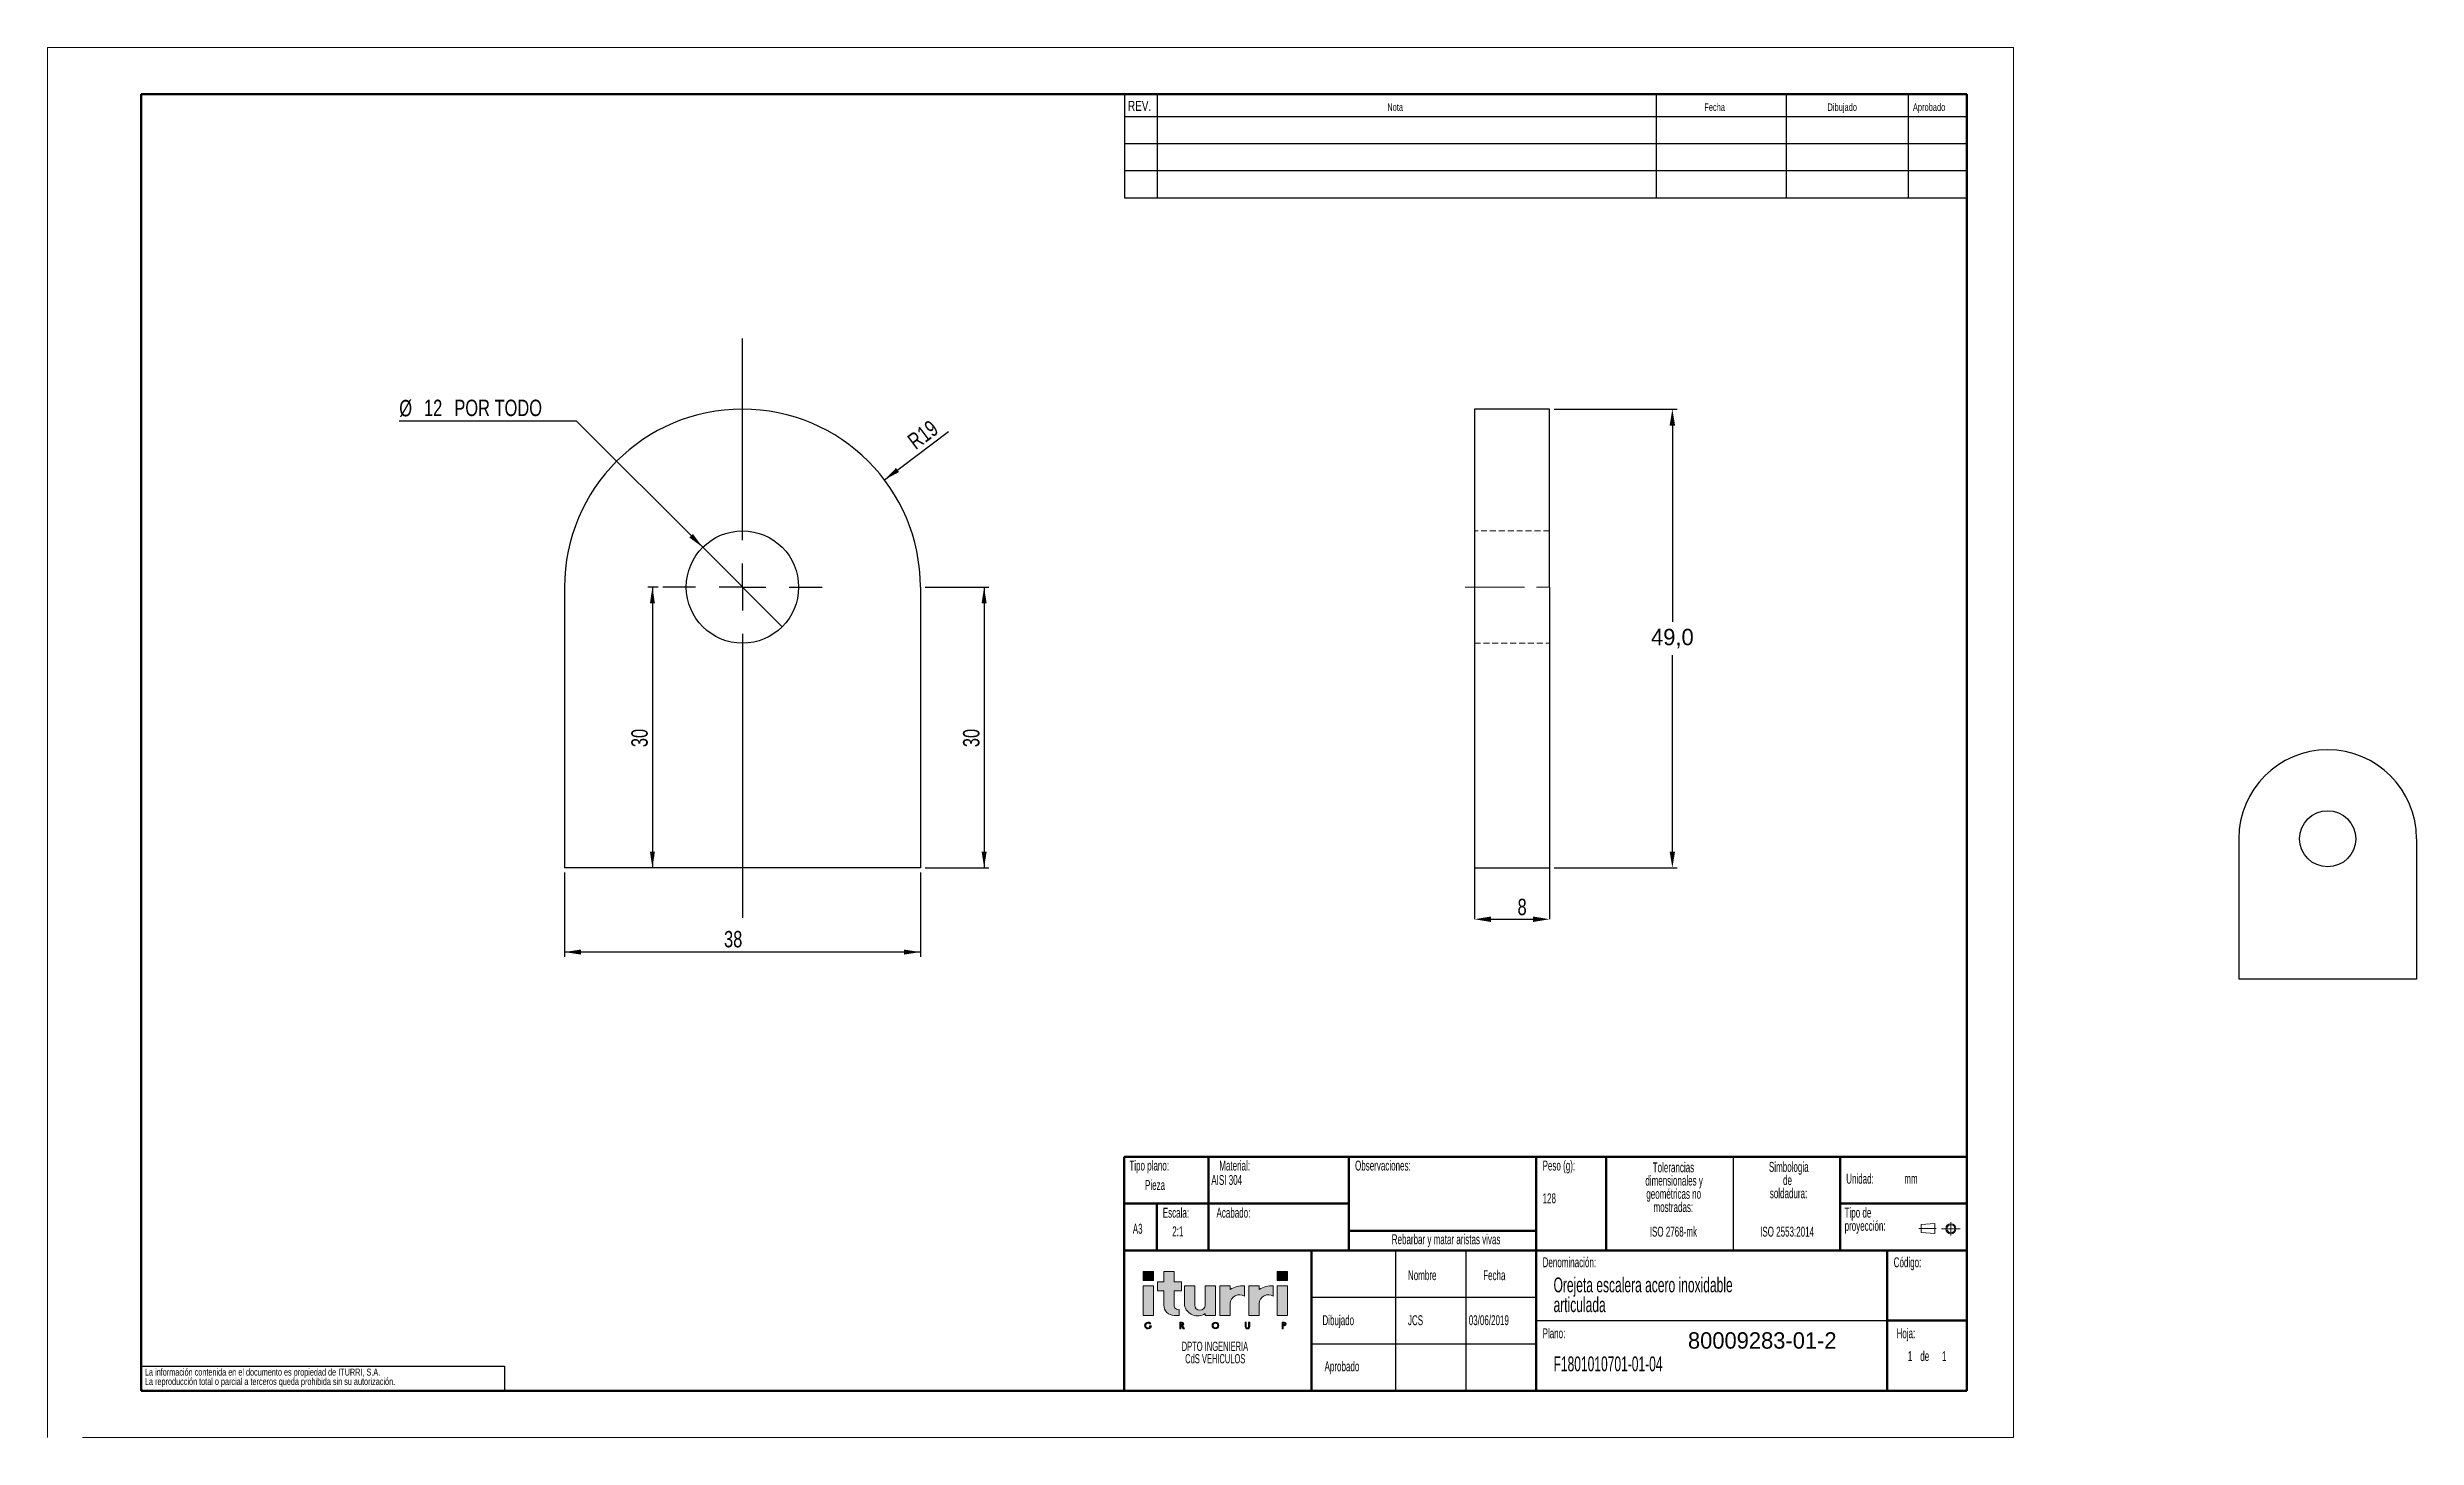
# Model space of a CAD drawing. Header units: millimetres. Extents: x 0 to 2826, y 0 to 813.
# Drawn here: x 0 to 506, y 0 to 297 of the extents above.
import ezdxf

# ---------------------------------------------------------------- set-up
doc = ezdxf.new("R2010")
doc.units = ezdxf.units.MM
doc.header["$PDSIZE"] = -1
doc.linetypes.add('CENTERX2', pattern=[20.319999999999997, 12.7, -2.54, 2.54, -2.54])
doc.linetypes.add('HIDDEN', pattern=[1.905, 1.27, -0.635])
doc.layers.add('FORMATO', color=7, linetype='Continuous')
doc.layers.add('SLD-0', color=179, linetype='Continuous')
doc.styles.add('SLDTEXTSTYLE0', font='TXT', dxfattribs={"width": 0.605})
doc.styles.add('SLDTEXTSTYLE1', font='TXT', dxfattribs={"width": 0.75})
doc.dimstyles.new('ISO-25', dxfattribs={"dimtxt": 2.5, "dimasz": 2.5, "dimexe": 1.25, "dimexo": 0.625, "dimtad": 1, "dimtxsty": 'Standard', "dimcen": 2.5, "dimadec": 0, "dimazin": 0, "dimtfac": 1, "dimtmove": 0, "dimatfit": 3, "dimfxl": 1, "dimarcsym": 0})
doc.dimstyles.new('SLDDIMSTYLE0', dxfattribs={"dimtxt": 3.5, "dimasz": 3.5, "dimexe": 0, "dimexo": 0.0625, "dimgap": 0.875, "dimtad": 1, "dimdec": 1, "dimlfac": 0.5, "dimrnd": 1e-09, "dimzin": 12, "dimdsep": 46, "dimtxsty": 'SLDTEXTSTYLE1', "dimsah": 1, "dimcen": 0.09, "dimadec": 0, "dimazin": 3, "dimtfac": 1, "dimtdec": 1, "dimtofl": 0, "dimtmove": 0, "dimatfit": 3, "dimfxl": 1, "dimfrac": 2, "dimtolj": 1, "dimtzin": 12, "dimarcsym": 0})
doc.dimstyles.new('SLDDIMSTYLE1', dxfattribs={"dimtxt": 3.5, "dimasz": 3.5, "dimexe": 0, "dimexo": 0.0625, "dimgap": 0.875, "dimtad": 1, "dimdec": 1, "dimlfac": 0.5, "dimrnd": 1e-09, "dimzin": 12, "dimdsep": 46, "dimtxsty": 'SLDTEXTSTYLE1', "dimsah": 1, "dimcen": 0, "dimadec": 0, "dimazin": 3, "dimtfac": 1, "dimtdec": 1, "dimtofl": 0, "dimtmove": 0, "dimatfit": 3, "dimfxl": 1, "dimfrac": 2, "dimtolj": 1, "dimtzin": 12, "dimarcsym": 0})
doc.dimstyles.new('SLDDIMSTYLE2', dxfattribs={"dimtxt": 3.5, "dimasz": 3.5, "dimexe": 0, "dimexo": 0.0625, "dimgap": 0.875, "dimtad": 0, "dimtih": 1, "dimtoh": 1, "dimdec": 1, "dimlfac": 0.5, "dimrnd": 1e-09, "dimzin": 12, "dimdsep": 46, "dimtxsty": 'SLDTEXTSTYLE1', "dimblk1": 'NONE', "dimsah": 1, "dimcen": 0, "dimadec": 0, "dimazin": 3, "dimtfac": 1, "dimtdec": 1, "dimtmove": 0, "dimatfit": 3, "dimldrblk": 'NONE', "dimfxl": 1, "dimfrac": 2, "dimtolj": 1, "dimtzin": 12, "dimarcsym": 0})

# ---------------------------------------------------------------- blocks, each defined once
blk = doc.blocks.new('SW_NOTE_0')
at = {"color": 0, "linetype": 'Continuous', "lineweight": 0, "char_height": 1.322916666666667, "attachment_point": 2, "style": 'SLDTEXTSTYLE0'}
for s, insert in [('DPTO INGENIERIA', (7.834147135416667, 1.705329197406662)), ('CdS VEHICULOS', (7.879315238445997, -0.05855967016528754))]:
    blk.add_mtext(s, dxfattribs=dict(at, insert=insert))
blk = doc.blocks.new('Bloque1')
at = {"linetype": 'Continuous'}
for points in [[(0, 12.64478699286279), (1.470029487472491, 12.64478699286279), (1.470029487472491, 13.93106279440076), (0, 13.93106279440076)], [(19.09757491508031, 12.64478699286279), (20.56760440254594, 12.64478699286279), (20.56760440254594, 13.93106279440076), (19.09757491508031, 13.93106279440076)], [(0, 11.9097722491284), (0, 7.683437472650866), (1.470029487479541, 7.683437472650866), (1.470029487479541, 11.9097722491284)], [(19.09757491508031, 11.9097722491284), (19.09757491508031, 7.683437472650866), (20.56760440255286, 7.683437472650866), (20.56760440255286, 11.9097722491284)]]:
    blk.add_hatch(color=7, dxfattribs=at).paths.add_polyline_path(points, flags=0)
h = blk.add_hatch(color=7, dxfattribs=at)
edge = h.paths.add_edge_path(flags=0)
edge.add_line((2.940058974939245, 11.17475750539494), (2.940058974939245, 9.153466960122566))
edge.add_arc((4.41008846240983, 9.153466960121373), 1.470029487470594, 179.9999999999535, 270.0000000000304)
edge.add_line((4.410088462410588, 7.683437472650769), (5.145103206133187, 7.683437472650769))
edge.add_line((5.145103206133187, 7.683437472650769), (5.145103206133113, 8.518336470700856))
edge.add_arc((5.000108756285648, 9.09340829252189), 0.5930691281285276, 185.8121672813475, 284.1511960427798, ccw=False)
edge.add_arc((5.000108756285648, 9.09340829252189), 0.5930691281285276, 174.187832717465, 185.8121672813475, ccw=False)
edge.add_line((4.410088462411754, 9.153466960140273), (4.410088462411754, 11.17475750539494))
edge.add_line((4.410088462411754, 11.17475750539494), (5.453823695100224, 11.17475750539494))
edge.add_line((5.453823695100224, 11.17475750539494), (5.453823695100224, 12.46103330693285))
edge.add_line((5.453823695100224, 12.46103330693285), (4.410088462411754, 12.46103330693285))
edge.add_line((4.410088462411754, 12.46103330693285), (4.410088462411754, 13.93106279440193))
edge.add_line((4.410088462411754, 13.93106279440193), (2.940058974939245, 13.93106279440193))
edge.add_line((2.940058974939245, 13.93106279440193), (2.940058974939245, 12.46103330693285))
edge.add_line((2.940058974939245, 12.46103330693285), (2.021290545278553, 12.46103330693285))
edge.add_line((2.021290545278553, 12.46103330693285), (2.021290545278553, 11.17475750539494))
edge.add_line((2.021290545278553, 11.17475750539494), (2.940058974939245, 11.17475750539494))
h = blk.add_hatch(color=7, dxfattribs=at)
edge = h.paths.add_edge_path(flags=0)
edge.add_line((5.880117949876047, 11.9097722491284), (5.880117949876047, 9.1534669601214))
edge.add_arc((7.744437114683755, 9.518351133259142), 1.899691134915276, 191.0739343382657, 304.490591546001)
edge.add_line((8.820176924825487, 7.952589251952826), (8.820176924825487, 7.683437472646212))
edge.add_line((8.820176924825487, 7.683437472646212), (10.29020641229855, 7.683437472646212))
edge.add_line((10.29020641229855, 7.683437472646212), (10.29020641229855, 11.9097722491284))
edge.add_line((10.29020641229855, 11.9097722491284), (8.820176924827987, 11.9097722491284))
edge.add_line((8.820176924827987, 11.9097722491284), (8.820176924827987, 9.1534669601214))
edge.add_arc((8.085162181091732, 9.1534669601214), 0.7350147437362545, 180, 360, ccw=False)
edge.add_line((7.350147437355477, 9.1534669601214), (7.350147437355477, 11.9097722491284))
edge.add_line((7.350147437355477, 11.9097722491284), (5.880117949876047, 11.9097722491284))
h = blk.add_hatch(color=7, dxfattribs=at)
edge = h.paths.add_edge_path(flags=0)
edge.add_arc((13.72799876440441, 9.286820956505364), 1.340148664346774, 59.34960505052129, 176.8199676444252, ccw=False)
edge.add_line((14.41120426332054, 10.43974276166007), (14.41120426332054, 11.90977224912908))
edge.add_arc((14.16577858448898, 8.859929800427812), 3.059701411205041, 85.39923131649584, 125.479007213571)
edge.add_line((12.38991371804347, 11.35153103293968), (12.38991371804347, 11.9097722491284))
edge.add_line((12.38991371804347, 11.9097722491284), (10.91988423057836, 11.9097722491284))
edge.add_line((10.91988423057836, 11.9097722491284), (10.91988423057836, 7.683437472650866))
edge.add_line((10.91988423057836, 7.683437472650866), (12.38991371805083, 7.683437472650866))
edge.add_line((12.38991371805083, 7.683437472650866), (12.38991371805083, 9.361163752224929))
h = blk.add_hatch(color=7, dxfattribs=at)
edge = h.paths.add_edge_path(flags=0)
edge.add_arc((17.84899661542501, 9.286820956505364), 1.340148664346799, 59.34960505051532, 176.8199676444252, ccw=False)
edge.add_line((18.53220211434129, 10.43974276166004), (18.53220211434148, 11.90977224912882))
edge.add_arc((18.2867764355098, 8.859929800427533), 3.059701411205075, 85.39923131649377, 125.4790072135722)
edge.add_line((16.51091156906422, 11.35153103293939), (16.51091156906411, 11.9097722491284))
edge.add_line((16.51091156906411, 11.9097722491284), (15.04088208159908, 11.9097722491284))
edge.add_line((15.04088208159908, 11.9097722491284), (15.04088208159908, 7.683437472650866))
edge.add_line((15.04088208159908, 7.683437472650866), (16.51091156907144, 7.683437472650866))
edge.add_line((16.51091156907144, 7.683437472650866), (16.51091156907144, 9.361163752224929))
h = blk.add_hatch(color=7, dxfattribs=at)
edge = h.paths.add_edge_path(flags=0)
edge.add_line((0.8980430416329344, 6.488390814672619), (1.096827491121425, 6.488390814672619))
edge.add_arc((0.6827514619636524, 6.240887816449161), 0.4824071849098679, 30.86775549419069, 356.7364169736078)
edge.add_line((1.164376280071322, 6.213424629536295), (0.8835695953456346, 6.213424629536293))
edge.add_line((0.8835695953456346, 6.213424629536293), (0.883569595345653, 6.059054330396475))
edge.add_line((0.883569595345653, 6.059054330396475), (0.9557803647487484, 6.059054330396475))
edge.add_arc((0.6827514619636524, 6.240887816449161), 0.3280368857401572, 48.98147859615631, 326.33693188446534, ccw=False)
h = blk.add_hatch(color=7, dxfattribs=at)
edge = h.paths.add_edge_path(flags=0)
edge.add_line((5.867260323038803, 5.758480631536072), (5.585666678061188, 6.259715539619082))
edge.add_arc((5.551309271960162, 6.490232100029009), 0.2330629013318367, 278.4772606009694, 450.0000000000008)
edge.add_line((5.551309271960162, 6.723295001360848), (5.194775384548119, 6.723295001360848))
edge.add_line((5.194775384548119, 6.723295001360848), (5.194775384548119, 5.758480631536183))
edge.add_line((5.194775384548119, 5.758480631536183), (5.349145683723096, 5.758480631536183))
edge.add_line((5.349145683723096, 5.758480631536183), (5.349145683723096, 6.257169198697289))
edge.add_line((5.349145683723096, 6.257169198697289), (5.41003380859976, 6.257169198697289))
edge.add_line((5.41003380859976, 6.257169198697289), (5.690196919874342, 5.758480631536072))
edge.add_line((5.690196919874342, 5.758480631536072), (5.867260323038803, 5.758480631536072))
edge = h.paths.add_edge_path(flags=0)
edge.add_arc((5.551309271960162, 6.490232100029009), 0.07869260216000068, -90.0000000000008, 89.9999999999992, ccw=False)
edge.add_line((5.551309271960162, 6.41153949786901), (5.349145683723096, 6.41153949786901))
edge.add_line((5.349145683723096, 6.41153949786901), (5.349145683723096, 6.568924702189006))
edge.add_line((5.349145683723096, 6.568924702189006), (5.551309271960162, 6.568924702189012))
h = blk.add_hatch(color=7, dxfattribs=at)
edge = h.paths.add_edge_path(flags=0)
edge.add_arc((10.28650877536282, 6.240887816449161), 0.4824071849119556, 0, 360)
edge = h.paths.add_edge_path(flags=0)
edge.add_arc((10.28650877536282, 6.240887816449161), 0.3280368857401239, 0, 360)
h = blk.add_hatch(color=7, dxfattribs=at)
edge = h.paths.add_edge_path(flags=0)
edge.add_line((14.5278602941172, 6.723295001360848), (14.5278602941172, 6.0800854214777))
edge.add_arc((14.84946508405967, 6.0800854214777), 0.3216047899424941, 180, 360.0000000000008)
edge.add_line((15.17106987400219, 6.0800854214777), (15.17106987400219, 6.723295001360848))
edge.add_line((15.17106987400219, 6.723295001360848), (15.01669957483076, 6.723295001360848))
edge.add_line((15.01669957483076, 6.723295001360848), (15.01669957483076, 6.0800854214777))
edge.add_arc((14.84946508405967, 6.0800854214777), 0.167234490771088, 180, 360, ccw=False)
edge.add_line((14.68223059328859, 6.0800854214777), (14.68223059328859, 6.723295001360848))
edge.add_line((14.68223059328859, 6.723295001360848), (14.5278602941172, 6.723295001360848))
h = blk.add_hatch(color=7, dxfattribs=at)
edge = h.paths.add_edge_path(flags=0)
edge.add_line((19.93736747357303, 6.218079914850699), (20.12275122071157, 6.218079914850699))
edge.add_arc((20.12275122071157, 6.470687458105771), 0.2526075432550748, 270.0000000000008, 450.0000000000008)
edge.add_line((20.12275122071157, 6.723295001360848), (19.78299717439806, 6.723295001360848))
edge.add_line((19.78299717439806, 6.723295001360848), (19.78299717439806, 5.758480631536183))
edge.add_line((19.78299717439806, 5.758480631536183), (19.93736747357303, 5.758480631536183))
edge.add_line((19.93736747357303, 5.758480631536183), (19.93736747357303, 6.218079914850699))
edge = h.paths.add_edge_path(flags=0)
edge.add_arc((20.12275122071157, 6.470687458105771), 0.09823724408354606, -90.0000000000008, 89.9999999999992, ccw=False)
edge.add_line((20.12275122071157, 6.372450214022225), (19.93736747357303, 6.372450214022225))
edge.add_line((19.93736747357303, 6.372450214022225), (19.93736747357303, 6.568924702189317))
edge.add_line((19.93736747357303, 6.568924702189317), (20.12275122071157, 6.568924702189317))
at = {"layer": 'SLD-0', "lineweight": 18}
for p, q in [((0, 13.93106279440076), (1.470029487472491, 13.93106279440076)), ((0, 12.64478699286278), (0, 13.93106279440076)), ((1.470029487472491, 12.64478699286278), (1.470029487472491, 13.93106279440076)), ((2.940058974939236, 12.46103330693285), (2.940058974939236, 13.93106279440193)), ((2.940058974939236, 13.93106279440193), (4.410088462411754, 13.93106279440193)), ((4.410088462411754, 12.46103330693285), (4.410088462411754, 13.93106279440193)), ((19.09757491508032, 13.93106279440076), (20.56760440254593, 13.93106279440076)), ((19.09757491508032, 12.64478699286278), (19.09757491508032, 13.93106279440076)), ((20.56760440254593, 12.64478699286278), (20.56760440254593, 13.93106279440076)), ((0, 12.64478699286278), (1.470029487472491, 12.64478699286278)), ((0, 7.683437472650864), (0, 11.9097722491284)), ((1.470029487479541, 11.9097722491284), (0, 11.9097722491284)), ((1.470029487479541, 7.683437472650864), (1.470029487479541, 11.9097722491284)), ((2.021290545278553, 12.46103330693285), (2.940058974939236, 12.46103330693285)), ((2.021290545278553, 11.17475750539494), (2.021290545278553, 12.46103330693285)), ((2.021290545278553, 11.17475750539494), (2.940058974939236, 11.17475750539494)), ((2.940058974939236, 9.153466960122564), (2.940058974939236, 11.17475750539494)), ((4.410088462411754, 12.46103330693285), (5.453823695100224, 12.46103330693285)), ((4.410088462411754, 11.17475750539494), (5.453823695100224, 11.17475750539494)), ((4.410088462411754, 9.033349624915852), (4.410088462411754, 11.17475750539494)), ((5.453823695100224, 11.17475750539494), (5.453823695100224, 12.46103330693285)), ((5.880117949876057, 9.153466960121397), (5.880117949876057, 11.9097722491284)), ((7.350147437355487, 11.9097722491284), (5.880117949876057, 11.9097722491284)), ((7.350147437355487, 9.153466960121397), (7.350147437355487, 11.9097722491284)), ((10.29020641229856, 11.9097722491284), (8.820176924827978, 11.9097722491284)), ((8.820176924827978, 9.153466960121397), (8.820176924827978, 11.9097722491284)), ((10.29020641229856, 7.68343747264621), (10.29020641229856, 11.9097722491284)), ((10.91988423057835, 7.683437472650864), (10.91988423057835, 11.9097722491284)), ((12.38991371804349, 11.9097722491284), (10.91988423057835, 11.9097722491284)), ((12.38991371804349, 11.35153103293968), (12.38991371804349, 11.9097722491284)), ((14.41120426332054, 10.43974276166007), (14.41120426332054, 11.90977224912908)), ((15.04088208159907, 7.683437472650864), (15.04088208159907, 11.9097722491284)), ((16.51091156906386, 11.9097722491284), (15.04088208159907, 11.9097722491284)), ((16.51091156906386, 11.3515310329394), (16.51091156906386, 11.9097722491284)), ((18.53220211434128, 10.43974276166004), (18.53220211434147, 11.90977224912883)), ((19.09757491508032, 12.64478699286278), (20.56760440254593, 12.64478699286278)), ((19.09757491508032, 7.683437472650864), (19.09757491508032, 11.9097722491284)), ((20.56760440255287, 11.9097722491284), (19.09757491508032, 11.9097722491284)), ((20.56760440255287, 7.683437472650864), (20.56760440255287, 11.9097722491284)), ((8.820176924825484, 7.68343747264621), (8.820176924825484, 7.952589251952825)), ((12.38991371805084, 7.683437472650864), (12.38991371805084, 9.361163752224927)), ((16.51091156907145, 7.683437472650864), (16.51091156907145, 9.361163752224927)), ((0.8835695953456362, 6.213424629536292), (1.164376280071322, 6.213424629536293)), ((0.8835695953456508, 6.059054330396475), (0.8835695953456362, 6.213424629536292)), ((0.8835695953456508, 6.059054330396475), (0.9557803647487402, 6.059054330396475)), ((0.8980430416329344, 6.488390814672618), (1.096827491121416, 6.488390814672618)), ((5.194775384548128, 5.758480631536181), (5.194775384548128, 6.723295001360846)), ((5.194775384548128, 6.723295001360846), (5.551309271960153, 6.723295001360846)), ((5.194775384548128, 5.758480631536181), (5.349145683723106, 5.758480631536181)), ((5.349145683723106, 6.411539497869009), (5.349145683723106, 6.568924702189005)), ((5.349145683723106, 6.568924702189005), (5.551309271960153, 6.56892470218901)), ((5.349145683723106, 6.411539497869009), (5.551309271960153, 6.411539497869009)), ((5.349145683723106, 6.257169198697287), (5.410033808599751, 6.257169198697287)), ((5.349145683723106, 5.758480631536181), (5.349145683723106, 6.257169198697287)), ((5.410033808599751, 6.257169198697287), (5.690196919874352, 5.75848063153607)), ((5.585666678061179, 6.259715539619084), (5.867260323038803, 5.75848063153607)), ((5.690196919874352, 5.75848063153607), (5.867260323038803, 5.75848063153607)), ((14.52786029411718, 6.723295001360846), (14.52786029411718, 6.080085421477699)), ((14.52786029411718, 6.723295001360846), (14.6822305932886, 6.723295001360846)), ((14.6822305932886, 6.723295001360846), (14.6822305932886, 6.080085421477699)), ((15.01669957483076, 6.723295001360846), (15.01669957483076, 6.080085421477699)), ((15.01669957483076, 6.723295001360846), (15.17106987400219, 6.723295001360846)), ((15.17106987400219, 6.723295001360846), (15.17106987400219, 6.080085421477699)), ((20.12275122071158, 6.723295001360846), (19.78299717439805, 6.723295001360846)), ((19.78299717439805, 5.758480631536181), (19.78299717439805, 6.723295001360846)), ((19.78299717439805, 5.758480631536181), (19.78299717439805, 6.723295001360846)), ((19.78299717439805, 5.758480631536181), (19.93736747357303, 5.758480631536181)), ((19.93736747357303, 6.372450214022225), (19.93736747357303, 6.568924702189317)), ((20.12275122071158, 6.568924702189317), (19.93736747357303, 6.568924702189317)), ((20.12275122071158, 6.372450214022225), (19.93736747357303, 6.372450214022225)), ((20.12275122071158, 6.218079914850697), (19.93736747357303, 6.218079914850697)), ((19.93736747357303, 5.758480631536181), (19.93736747357303, 6.218079914850697))]:
    blk.add_line(p, q, dxfattribs=at)
at = {"layer": 'SLD-0', "linetype": 'Continuous', "lineweight": 18}
for p, q in [((0, 7.683437472650864), (1.470029487479541, 7.683437472650864)), ((4.410088462410588, 7.683437472650767), (5.145103206133178, 7.683437472650767)), ((5.145103206133119, 8.518336470700856), (5.145103206133178, 7.683437472650767)), ((8.820176924825484, 7.68343747264621), (10.29020641229856, 7.68343747264621)), ((10.91988423057835, 7.683437472650864), (12.38991371805084, 7.683437472650864)), ((15.04088208159907, 7.683437472650864), (16.51091156907145, 7.683437472650864)), ((19.09757491508032, 7.683437472650864), (20.56760440255287, 7.683437472650864))]:
    blk.add_line(p, q, dxfattribs=at)
at = {"layer": 'SLD-0', "lineweight": 18}
for radius in [0.4824071849119367, 0.3280368857401239]:
    blk.add_circle((10.28650877536283, 6.240887816449159), radius, dxfattribs=at)
at = {"layer": 'SLD-0', "linetype": 'Continuous', "lineweight": 18}
for centre, radius, start, end in [((14.16577858448898, 8.85992980042781), 3.059701411205039, 85.39923131649584, 125.4790072135708), ((13.72799876440442, 9.286820956505363), 1.340148664346778, 59.34960505052258, 176.8199676444261), ((18.28677643550942, 8.859929800427548), 3.059701411205084, 85.39923131648699, 125.479007213572), ((17.84899661542502, 9.286820956505363), 1.340148664346812, 59.34960505051679, 176.8199676444261)]:
    blk.add_arc(centre, radius, start, end, dxfattribs=at)
at = {"layer": 'SLD-0', "lineweight": 18}
for centre, radius, start, end in [((4.410088462409839, 9.15346696012137), 1.470029487470604, 179.9999999999535, 270.00000000003), ((5.000108756285654, 9.093408292521888), 0.593069128128526, 174.1878327193011, 284.1511960427807), ((7.74443711468375, 9.518351133259142), 1.899691134915271, 191.0739343382659, 304.490591546001), ((8.085162181091732, 9.153466960121397), 0.7350147437362455, 180, 0), ((0.6827514619636432, 6.240887816449159), 0.4824071849098751, 30.86775549419077, 356.736416973608), ((0.6827514619636432, 6.240887816449159), 0.328036885740164, 48.98147859615595, 326.3369318844665), ((5.551309271960153, 6.49023210002901), 0.233062901331837, 278.4772606009695, 90), ((5.551309271960153, 6.49023210002901), 0.07869260216000118, 270.0000000000008, 90), ((14.84946508405968, 6.080085421477699), 0.3216047899425032, 180, 0), ((14.84946508405968, 6.080085421477699), 0.1672344907710794, 180, 0), ((20.12275122071158, 6.470687458105771), 0.252607543255075, 270.0000000000008, 90), ((20.12275122071158, 6.470687458105771), 0.0982372440835464, 270.0000000000008, 90)]:
    blk.add_arc(centre, radius, start, end, dxfattribs=at)
at = {"color": 7, "linetype": 'Continuous', "lineweight": 0}
blk.add_blockref('SW_NOTE_0', (2.382122719194912, 2.23579340776377), dxfattribs=at)
blk = doc.blocks.new('Bloque3')
at = {"color": 7, "linetype": 'Continuous', "lineweight": 18}
for p, q in [((397.6843186529448, 130.9474037303248), (395.2324701148584, 130.769079539224)), ((395.2324701148584, 130.769079539224), (395.2324701148584, 129.3424860104174)), ((397.6843186529448, 130.9474037303248), (397.6843186529448, 129.1641618193165)), ((397.6843186529448, 129.1641618193165), (395.2324701148584, 129.3424860104174))]:
    blk.add_line(p, q, dxfattribs=at)
at = {"color": 7, "linetype": 'CENTERX2', "lineweight": 18}
for p, q in [((400.519398462205, 128.8462117601373), (400.519398462205, 131.1946334330045)), ((397.9244070823637, 130.0557827748207), (394.7991339200892, 130.0557827748207)), ((398.880378110823, 130.0204225965709), (402.1584188135871, 130.0204225965709))]:
    blk.add_line(p, q, dxfattribs=at)
at = {"color": 7, "linetype": 'Continuous', "lineweight": 18}
for radius in [0.8916209555040588, 0.7132967644032412]:
    blk.add_circle((400.519398462205, 130.0204225965709), radius, dxfattribs=at)
blk = doc.blocks.new('SW_NOTE_1')
at = {"layer": 'SLD-0', "color": 0, "char_height": 2.116666666666666, "attachment_point": 2, "style": 'SLDTEXTSTYLE0'}
for s, insert in [('dimensionales y', (7.543318599959214, -0.09369547226446145)), ('Tolerancias', (7.40833333333335, 2.728526715850658)), ('geométricas no', (7.462719515462735, -2.915917660379582)), ('mostradas:', (7.378690044830217, -5.738139848494701))]:
    blk.add_mtext(s, dxfattribs=dict(at, insert=insert))
blk = doc.blocks.new('SW_NOTE_2')
at = {"layer": 'SLD-0', "color": 0, "char_height": 2.116666666666666, "attachment_point": 1, "style": 'SLDTEXTSTYLE0'}
for s, insert in [('Tipo de', (0, 2.728526715850658)), ('proyección:', (0, -0.09369547226446145))]:
    blk.add_mtext(s, dxfattribs=dict(at, insert=insert))
blk = doc.blocks.new('SW_NOTE_3')
at = {"layer": 'SLD-0', "color": 0, "char_height": 2.116666666666666, "attachment_point": 2, "style": 'SLDTEXTSTYLE0'}
for s, insert in [('Simbologia', (7.11067708333335, 2.728526715850658)), ('de', (6.842418709397336, -0.09369547226446145)), ('soldadura:', (7.064129990587642, -2.915917660379582))]:
    blk.add_mtext(s, dxfattribs=dict(at, insert=insert))
blk = doc.blocks.new('SW_NOTE_4')
at = {"layer": 'SLD-0', "color": 0, "char_height": 1.5, "attachment_point": 1, "style": 'SLDTEXTSTYLE1'}
for s, insert in [('La información contenida en el documento es propiedad de ITURRI, S.A.', (0, 1.927565392354124)), ('La reproducción total o parcial a terceros queda prohibida sin su autorización.', (0, -0.07243470264077859))]:
    blk.add_mtext(s, dxfattribs=dict(at, insert=insert))
blk = doc.blocks.new('SW_NOTE_5')
at = {"layer": 'SLD-0', "color": 0, "char_height": 3.174999999999999, "attachment_point": 1, "style": 'SLDTEXTSTYLE0'}
for s, insert in [('articulada', (0, -0.1405432083966922)), ('Orejeta escalera acero inoxidable', (0, 4.092790073775991))]:
    blk.add_mtext(s, dxfattribs=dict(at, insert=insert))
blk = doc.blocks.new('SW_NOTE_6')
at = {"layer": 'SLD-0', "color": 0, "char_height": 2.116666666666666, "attachment_point": 2, "style": 'SLDTEXTSTYLE0'}
for s, insert in [('dimensionales y', (7.543318599959214, -0.09369547226446145)), ('Tolerancias', (7.40833333333335, 2.728526715850658)), ('geométricas no', (7.462719515462735, -2.915917660379582)), ('mostradas:', (7.378690044830217, -5.738139848494701))]:
    blk.add_mtext(s, dxfattribs=dict(at, insert=insert))
blk = doc.blocks.new('SW_NOTE_7')
at = {"layer": 'SLD-0', "color": 0, "char_height": 2.116666666666666, "attachment_point": 1, "style": 'SLDTEXTSTYLE0'}
for s, insert in [('Tipo de', (0, 2.728526715850658)), ('proyección:', (0, -0.09369547226446145))]:
    blk.add_mtext(s, dxfattribs=dict(at, insert=insert))
blk = doc.blocks.new('SW_NOTE_8')
at = {"layer": 'SLD-0', "color": 0, "char_height": 2.116666666666666, "attachment_point": 2, "style": 'SLDTEXTSTYLE0'}
for s, insert in [('Simbologia', (7.11067708333335, 2.728526715850658)), ('de', (6.842418709397336, -0.09369547226446145)), ('soldadura:', (7.064129990587642, -2.915917660379582))]:
    blk.add_mtext(s, dxfattribs=dict(at, insert=insert))
blk = doc.blocks.new('SW_NOTE_9')
at = {"layer": 'SLD-0', "color": 0, "char_height": 1.5, "attachment_point": 1, "style": 'SLDTEXTSTYLE1'}
for s, insert in [('La información contenida en el documento es propiedad de ITURRI, S.A.', (0, 1.927565392354124)), ('La reproducción total o parcial a terceros queda prohibida sin su autorización.', (0, -0.07243470264077859))]:
    blk.add_mtext(s, dxfattribs=dict(at, insert=insert))
blk = doc.blocks.new('SW_NOTE_10')
at = {"layer": 'SLD-0', "color": 0, "char_height": 3.174999999999999, "attachment_point": 1, "style": 'SLDTEXTSTYLE0'}
for s, insert in [('articulada', (0, -0.1405432083966922)), ('Orejeta escalera acero inoxidable', (0, 4.092790073775991))]:
    blk.add_mtext(s, dxfattribs=dict(at, insert=insert))
blk = doc.blocks.new('_D')
at = {"layer": 'FORMATO', "color": 52, "transparency": 16777216}
for p, q in [((110.4754034485467, 120.7087877744779), (110.4754034485467, 102.7276052220989)), ((186.4754034485467, 120.7087877744782), (186.4754034485468, 102.7276052220992)), ((186.4754034485468, 103.7276052220992), (110.4754034485467, 103.7276052220989))]:
    blk.add_line(p, q, dxfattribs=at)
for points in [[(110.4754034485467, 103.7276052220989), (113.9754034485467, 103.1891436836374), (113.9754034485467, 104.2660667605605)], [(186.4754034485468, 103.7276052220992), (182.9754034485468, 104.2660667605607), (182.9754034485468, 103.1891436836377)]]:
    blk.add_solid(points, dxfattribs=at)
at = {"layer": 'FORMATO', "color": 52, "transparency": 16777216, "insert": (144.5439943173477, 108.239342136678), "char_height": 3.5, "attachment_point": 1, "style": 'SLDTEXTSTYLE1'}
blk.add_mtext('38', dxfattribs=at)
blk = doc.blocks.new('_D_1')
at = {"layer": 'FORMATO', "color": 52, "transparency": 16777216}
for p, q in [((187.4754034485463, 181.7087877744782), (201.1030937165291, 181.7087877744783)), ((200.1030937165291, 181.7087877744783), (200.1030937165293, 121.7087877744782)), ((187.4754034485467, 121.7087877744782), (201.1030937165293, 121.7087877744782))]:
    blk.add_line(p, q, dxfattribs=at)
for points in [[(200.1030937165291, 181.7087877744783), (199.5646321780675, 178.2087877744783), (200.6415552549906, 178.2087877744783)], [(200.1030937165293, 121.7087877744782), (200.6415552549909, 125.2087877744782), (199.5646321780678, 125.2087877744782)]]:
    blk.add_solid(points, dxfattribs=at)
at = {"layer": 'FORMATO', "color": 52, "transparency": 16777216, "insert": (195.5913568019504, 147.506121571729), "char_height": 3.5, "attachment_point": 1, "rotation": 90.00000000000061, "style": 'SLDTEXTSTYLE1'}
blk.add_mtext('30', dxfattribs=at)
blk = doc.blocks.new('_D_2')
at = {"layer": 'FORMATO', "color": 52, "transparency": 16777216}
blk.add_line((178.8036156252786, 204.6041922514273), (192.4945130699467, 214.9397383370811), dxfattribs=at)
blk.add_solid([(178.8036156252786, 204.6041922514273), (181.9214323973029, 206.283227511476), (181.2725747805472, 207.1427315002903)], dxfattribs=at)
at = {"layer": 'FORMATO', "color": 52, "transparency": 16777216, "insert": (183.388724320744, 213.7134998897323), "char_height": 3.5, "attachment_point": 1, "rotation": 37.04992169670515, "style": 'SLDTEXTSTYLE1'}
blk.add_mtext('R19', dxfattribs=at)
blk = doc.blocks.new('_D_3')
at = {"layer": 'FORMATO', "transparency": 16777216}
for p, q in [((113.0141050317294, 217.1700861912942), (75.17316763186524, 217.1700861912942)), ((139.9901220743074, 190.1940691487166), (113.0141050317294, 217.1700861912942)), ((156.9606848227847, 173.2235064002396), (139.9901220743074, 190.1940691487166))]:
    blk.add_line(p, q, dxfattribs=at)
blk.add_solid([(139.9901220743074, 190.1940691487166), (137.8959981454088, 193.0496926881238), (137.1344985349002, 192.2881930776151)], dxfattribs=at)
at = {"layer": 'FORMATO', "transparency": 16777216, "char_height": 3.5, "attachment_point": 1, "style": 'SLDTEXTSTYLE1'}
for s, insert in [('%%c', (75.17316763186527, 221.6818232804961)), ('12', (80.45160503023935, 221.735295457156)), ('POR TODO', (86.93632695162367, 221.735295457156))]:
    blk.add_mtext(s, dxfattribs=dict(at, insert=insert))
blk = doc.blocks.new('_NONE')
blk = doc.blocks.new('_D_4')
at = {"layer": 'FORMATO', "color": 52, "transparency": 16777216}
for p, q in [((130.4754034485461, 181.708787774478), (128.243113067313, 181.708787774478)), ((129.243113067313, 181.708787774478), (129.2431130673132, 121.708787774478))]:
    blk.add_line(p, q, dxfattribs=at)
for points in [[(129.243113067313, 181.708787774478), (128.7046515288514, 178.208787774478), (129.7815746057745, 178.208787774478)], [(129.2431130673132, 121.708787774478), (129.7815746057748, 125.208787774478), (128.7046515288517, 125.208787774478)]]:
    blk.add_solid(points, dxfattribs=at)
at = {"layer": 'FORMATO', "color": 52, "transparency": 16777216, "insert": (124.7313761527342, 147.5061215717335), "char_height": 3.5, "attachment_point": 1, "rotation": 90.00000000000061, "style": 'SLDTEXTSTYLE1'}
blk.add_mtext('30', dxfattribs=at)
blk = doc.blocks.new('SW_CENTERMARKSYMBOL_0')
at = {"layer": 'FORMATO', "color": 0}
for p, q in [((-5.551115123125783e-14, 10.00000000000001), (-1.942890293094024e-13, 53.09019653179203)), ((0, 0), (-5.000000000000004, -2.775557561562891e-14)), ((0, 0), (-2.775557561562891e-14, 5.000000000000004)), ((0, 0), (0, -5.000000000000004)), ((0, 0), (4.999999999999977, 2.775557561562891e-14)), ((9.99999999999998, 2.775557561562891e-14), (16.99999999999999, 5.551115123125783e-14)), ((-10.00000000000001, -2.775557561562891e-14), (-16.99999999999999, -5.551115123125783e-14)), ((2.775557561562891e-14, -10.00000000000001), (2.498001805406602e-13, -70.6375693293144))]:
    blk.add_line(p, q, dxfattribs=at)
blk = doc.blocks.new('_D_5')
at = {"layer": 'Defpoints', "color": 0, "transparency": 16777216}
for p in [(304.8502555127718, 121.7087877744779), (320.850255512772, 121.7087866016303), (320.850255512772, 110.7393932377498)]:
    blk.add_point(p, dxfattribs=at)
at = {"layer": 'FORMATO', "color": 0, "lineweight": -2, "transparency": 16777216}
for p, q in [((304.8502555127718, 121.6462877744779), (304.8502555127718, 110.7393932377498)), ((320.850255512772, 121.6462866016303), (320.850255512772, 110.7393932377498)), ((308.3502555127718, 110.7393932377498), (317.350255512772, 110.7393932377498))]:
    blk.add_line(p, q, dxfattribs=at)
at = {"layer": 'FORMATO', "color": 0, "transparency": 16777216}
for points in [[(308.3502555127718, 111.3227265710831), (308.3502555127718, 110.1560599044165), (304.8502555127718, 110.7393932377498)], [(317.350255512772, 111.3227265710831), (317.350255512772, 110.1560599044165), (320.850255512772, 110.7393932377498)]]:
    blk.add_solid(points, dxfattribs=at)
at = {"layer": 'FORMATO', "color": 0, "transparency": 16777216, "insert": (315.0246807909496, 115.1143932377498), "char_height": 3.5, "attachment_point": 2, "style": 'SLDTEXTSTYLE1'}
blk.add_mtext('\\A1;8', dxfattribs=at)
blk = doc.blocks.new('*D22')
at = {"color": 0, "lineweight": -2, "transparency": 16777216}
for p, q in [((321.850231670903, 219.708783144572), (348.1221514684549, 219.708783144572)), ((347.1221514684549, 216.208783144572), (347.1221514684549, 174.2744510927385)), ((347.122151468455, 125.2087857075717), (347.1221514684549, 167.1431177594052)), ((321.850231670903, 121.7087857075717), (348.122151468455, 121.7087857075717))]:
    blk.add_line(p, q, dxfattribs=at)
at = {"color": 0, "transparency": 16777216}
for points in [[(346.5388181351216, 216.208783144572), (347.7054848017883, 216.208783144572), (347.1221514684549, 219.708783144572)], [(346.5388181351217, 125.2087857075717), (347.7054848017883, 125.2087857075717), (347.122151468455, 121.7087857075717)]]:
    blk.add_solid(points, dxfattribs=at)
at = {"layer": 'Defpoints', "color": 0, "transparency": 16777216}
for p in [(320.850231670903, 219.708783144572), (320.850231670903, 121.7087857075717), (347.122151468455, 121.7087857075717)]:
    blk.add_point(p, dxfattribs=at)
at = {"color": 0, "transparency": 16777216, "insert": (347.1221514684549, 170.7087844260717), "char_height": 3.5, "attachment_point": 5}
blk.add_mtext('49,0', dxfattribs=at)

msp = doc.modelspace()

# ---------------------------------------------------------------- linework, layer by layer
at = {"color": 7, "linetype": 'Continuous', "lineweight": 18}
for p, q in [((-5.290906601729262e-14, 297), (420, 297)), ((-5.290906601729262e-14, 297), (-1.653689085121561e-14, -0.001349216776759509)), ((420, 297), (420, 0)), ((7.530618371675734, 7.806255641895632e-15), (420, 0))]:
    msp.add_line(p, q, dxfattribs=at)
at = {"color": 7, "linetype": 'Continuous', "lineweight": 50}
for p, q in [((410.0000000000001, 287), (19.99999999999995, 286.9999999999999)), ((20.00000000000002, 10.00000000000001), (19.99999999999995, 286.9999999999999)), ((410.0000000000001, 10.00000000000001), (410.0000000000001, 287)), ((230, 60.00000000000001), (409.9999999999999, 60.00000000000001)), ((230, 60.00000000000001), (230, 10.00000000000001)), ((20.00000000000002, 10.00000000000001), (410.0000000000001, 10.00000000000001))]:
    msp.add_line(p, q, dxfattribs=at)
at = {"color": 7, "linetype": 'Continuous', "lineweight": 25}
for p, q in [((320.8502316709029, 219.7087831445719), (304.8502507443891, 219.7087843174195)), ((304.8502507443891, 219.7087843174195), (304.8502507443891, 181.708789264605)), ((320.8502316709029, 181.7087880917574), (320.8502316709029, 219.7087831445719)), ((110.4754110779411, 181.708789264605), (110.4754110779411, 121.7087868804193)), ((186.4753862824089, 181.708789264605), (186.4753862824089, 121.7087868804193)), ((304.8502507443891, 181.708789264605), (304.8502507443891, 121.7087868804193)), ((320.8502316709029, 181.7087880917574), (320.8502316709029, 121.7087857075717)), ((468.1027036218399, 127.9364768719405), (468.1027036218399, 97.93647567984763)), ((506.1026912240737, 127.9364768719405), (506.1026912240737, 97.93647567984763)), ((186.4753862824089, 121.7087868804193), (110.4754110779411, 121.7087868804193)), ((304.8502507443891, 121.7087868804193), (320.8502316709029, 121.7087857075717)), ((506.1026912240737, 97.93647567984763), (468.1027036218399, 97.93647567984763))]:
    msp.add_line(p, q, dxfattribs=at)
at = {"color": 7, "linetype": 'HIDDEN', "lineweight": 18}
for p, q in [((320.8502316709029, 193.7087900587107), (304.8502507443891, 193.7087912315583)), ((304.8502507443891, 169.7087872976518), (320.8502316709029, 169.7087861248042))]:
    msp.add_line(p, q, dxfattribs=at)
at = {"color": 7, "linetype": 'Continuous', "lineweight": 25}
for centre, radius in [((148.4754034485465, 181.708787774489), 11.99999999999994), ((487.1026998071426, 127.9364761268825), 5.999999999999972)]:
    msp.add_circle(centre, radius, dxfattribs=at)
for centre, radius in [((148.4754034485465, 181.708787774489), 38.00000000000026), ((487.1026998071426, 127.9364761268825), 19.00000000000013)]:
    msp.add_arc(centre, radius, 0, 180, dxfattribs=at)
at = {"layer": 'FORMATO'}
for p, q in [((230.0914671929479, 287), (410.0000000000001, 287)), ((230.0914671929479, 287), (230.0914671929479, 264.8655853467977)), ((237.0335660043679, 287), (237.0335660043679, 264.8655853467977)), ((343.6570513559602, 287), (343.6570513559602, 264.8655853467977)), ((371.4622379385963, 287), (371.4622379385963, 264.8655853467977)), ((397.5127428976198, 287), (397.5127428976198, 264.8655853467977)), ((410.0000000000001, 287), (410.0000000000001, 264.8655853467977)), ((230.0914671929479, 282.2655853467977), (410.0000000000001, 282.2655853467977)), ((230.0914671929479, 276.4655853467976), (410.0000000000001, 276.4655853467976)), ((230.0914671929479, 270.6655853467976), (410.0000000000001, 270.6655853467976)), ((230.0914671929479, 264.8655853467977), (410.0000000000001, 264.8655853467977))]:
    msp.add_line(p, q, dxfattribs=at)
at = {"layer": 'FORMATO', "color": 52, "linetype": 'CENTERX2', "lineweight": 18}
msp.add_line((302.8502555127717, 181.7087877744781), (322.8502555127719, 181.7087866016305), dxfattribs=at)
at = {"layer": 'SLD-0', "lineweight": 50}
for p, q in [((248, 60.00000000000001), (248, 40.00000000000001)), ((278.0000000000001, 60.00000000000001), (278.0000000000001, 40.00000000000001)), ((318.0000000000001, 60.00000000000001), (318.0000000000001, 40.00000000000001)), ((333.0000000000001, 60.00000000000001), (333.0000000000001, 40.00000000000001)), ((383.0000000000001, 60.00000000000001), (383.0000000000001, 40.00000000000001)), ((230, 50.00000000000001), (248, 50.00000000000001)), ((237, 50), (237, 40.00000000000001)), ((248, 50.00000000000001), (278, 50)), ((383.0000000000001, 50.00000000000001), (409.9999999999999, 50.00000000000001)), ((278.0000000000001, 44.15792825585831), (318.0000000000001, 44.15792825585831)), ((230, 40.00000000000001), (409.9999999999999, 40.00000000000001)), ((270, 40.00000000000001), (270, 10.00000000000001)), ((318.0000000000001, 40.00000000000001), (318.0000000000001, 10.00000000000001)), ((393.0000000000001, 40.00000000000001), (393.0000000000001, 10.00000000000001)), ((393.0000000000001, 25.00000000000001), (410.0000000000001, 25.00000000000001))]:
    msp.add_line(p, q, dxfattribs=at)
at = {"layer": 'SLD-0'}
for p, q in [((360.0817104490968, 60.00000000000001), (360.0817104490968, 40.00000000000001)), ((288.0000000000001, 40.00000000000001), (288.0000000000001, 10.00000000000001)), ((303.0000000000001, 40.00000000000001), (303.0000000000001, 10.00000000000001)), ((270, 30.00000000000001), (318.0000000000001, 30.00000000000001)), ((318.0000000000001, 25.00000000000001), (393.0000000000001, 25.00000000000001)), ((20.00221813065625, 15.24515471900798), (97.62867324764909, 15.24515471900798)), ((97.62867324764909, 15.24515471900798), (97.62867324764909, 10.00000000000001)), ((270, 20.00000000000001), (318.0000000000001, 20.00000000000001))]:
    msp.add_line(p, q, dxfattribs=at)

# ---------------------------------------------------------------- block references
at = {"color": 7, "linetype": 'Continuous'}
for name, p, xscale, yscale, zscale in [('Bloque3', (-74.01075555773451, -111.4075521898083), 1.2, 1.2, 1.2), ('Bloque3', (-74.01075555773451, -111.4075521898083), 1.2, 1.2, 1.2), ('Bloque1', (234.0819222518986, 14.58121273999516), 1.5, 1.5, 1.5), ('Bloque1', (234.0819222518986, 14.58121273999516), 1.5, 1.5, 1.5)]:
    msp.add_blockref(name, p, dxfattribs=dict(at, xscale=xscale, yscale=yscale, zscale=zscale))
at = {"layer": 'FORMATO', "color": 52}
msp.add_blockref('SW_CENTERMARKSYMBOL_0', (148.475403448546, 181.7087877744781), dxfattribs=at)
at = {"layer": 'SLD-0'}
for name, p in [('SW_NOTE_1', (339.9454213939081, 56.05597640302372)), ('SW_NOTE_6', (339.9454213939081, 56.05597640302372)), ('SW_NOTE_3', (364.8731215524724, 56.16554268830864)), ('SW_NOTE_8', (364.8731215524724, 56.16554268830864)), ('SW_NOTE_2', (383.9139954457787, 46.39094542051799)), ('SW_NOTE_7', (383.9139954457787, 46.39094542051799)), ('SW_NOTE_5', (321.7389697566954, 30.12454228036469)), ('SW_NOTE_10', (321.7389697566954, 30.12454228036469)), ('SW_NOTE_4', (20.83783390850479, 12.81920448786467)), ('SW_NOTE_9', (20.83783390850479, 12.81920448786467))]:
    msp.add_blockref(name, p, dxfattribs=at)

# ---------------------------------------------------------------- texts
at = {"insert": (350.4486423748576, 22.50536509134508), "char_height": 3.5, "attachment_point": 1}
msp.add_mtext_dynamic_manual_height_columns('80009283-01-2', width=33.7154043071514, gutter_width=17.5, heights=[0], dxfattribs=at)
at = {"layer": 'FORMATO', "attachment_point": 1, "style": 'SLDTEXTSTYLE1'}
for s, insert, char_height in [('REV.', (230.8356963565593, 285.5521402406782), 2.116666666666666), ('Nota', (286.2243836230077, 285.0258187120334), 1.5875), ('Fecha', (353.9264063286597, 285.0258187120334), 1.5875), ('Dibujado', (380.2608472029157, 285.0258187120334), 1.5875), ('Aprobado', (398.5100709837973, 285.0258187120334), 1.5875)]:
    msp.add_mtext(s, dxfattribs=dict(at, insert=insert, char_height=char_height))
at = {"layer": 'SLD-0', "style": 'SLDTEXTSTYLE0'}
for s, insert, char_height, attachment_point in [('Tipo plano:', (231.1292908205987, 59.18086464310248), 2.116666666666666, 1), ('Tipo plano:', (231.1292908205987, 59.18086464310248), 2.116666666666666, 1), ('AISI 304', (248.6348285338399, 56.10575879180279), 2.116666666666666, 1), ('AISI 304', (248.6348285338399, 56.10575879180279), 2.116666666666666, 1), ('Material:', (250.3296690940196, 59.18086464310247), 2.116666666666666, 1), ('Material:', (250.3296690940196, 59.18086464310247), 2.116666666666666, 1), ('Observaciones:', (279.3386151130072, 59.18086464310245), 2.116666666666666, 1), ('Observaciones:', (279.3386151130072, 59.18086464310245), 2.116666666666666, 1), ('Peso (g):', (319.4030594329889, 59.18086464310248), 2.116666666666666, 1), ('Peso (g):', (319.4030594329889, 59.18086464310248), 2.116666666666666, 1), ('Unidad:', (384.2461491906492, 56.37062814990191), 2.116666666666666, 1), ('Unidad:', (384.2461491906492, 56.37062814990191), 2.116666666666666, 1), ('mm', (396.6621778367676, 56.37062814990191), 2.116666666666666, 1), ('mm', (396.6621778367676, 56.37062814990191), 2.116666666666666, 1), ('Pieza', (234.4725947412999, 55.01919565308792), 2.116666666666666, 1), ('Pieza', (234.4725947412999, 55.01919565308792), 2.116666666666666, 1), ('128', (319.4030594329889, 52.18130880303316), 2.116666666666666, 1), ('128', (319.4030594329889, 52.18130880303316), 2.116666666666666, 1), ('A3', (231.8593489245929, 45.67436773596823), 2.116666666666666, 1), ('A3', (231.8593489245929, 45.67436773596823), 2.116666666666666, 1), ('Escala:', (238.2631049677617, 49.1014684704326), 2.116666666666666, 1), ('Escala:', (238.2631049677617, 49.1014684704326), 2.116666666666666, 1), ('Acabado:', (249.7382769308323, 49.10146847043262), 2.116666666666666, 1), ('Acabado:', (249.7382769308323, 49.10146847043262), 2.116666666666666, 1), ('2:1', (240.2902322015985, 45.13474483038564), 2.116666666666666, 1), ('2:1', (240.2902322015985, 45.13474483038564), 2.116666666666666, 1), ('Rebarbar y matar aristas vivas', (298.7854901130071, 43.42372969517523), 2.116666666666666, 2), ('Rebarbar y matar aristas vivas', (298.7854901130071, 43.42372969517523), 2.116666666666666, 2), ('ISO 2768-mk', (347.3366055545182, 45.06001735946086), 2.116666666666666, 2), ('ISO 2768-mk', (347.3366055545182, 45.06001735946086), 2.116666666666666, 2), ('ISO 2553:2014', (371.6253870964596, 45.06001735946086), 2.116666666666666, 2), ('ISO 2553:2014', (371.6253870964596, 45.06001735946086), 2.116666666666666, 2), ('Nombre', (290.6377458722614, 35.75483379489786), 2.116666666666666, 1), ('Nombre', (290.6377458722614, 35.75483379489786), 2.116666666666666, 1), ('Fecha', (306.7083309462051, 35.75483379489786), 2.116666666666666, 1), ('Fecha', (306.7083309462051, 35.75483379489786), 2.116666666666666, 1), ('Denominación:', (319.4030594329888, 38.51431125625592), 2.116666666666666, 1), ('Denominación:', (319.4030594329888, 38.51431125625592), 2.116666666666666, 1), ('Código:', (394.3979393671611, 38.51431125625592), 2.116666666666666, 1), ('Código:', (394.3979393671611, 38.51431125625592), 2.116666666666666, 1), ('Dibujado', (272.3731861044462, 26.14030871380971), 2.116666666666666, 1), ('Dibujado', (272.3731861044462, 26.14030871380971), 2.116666666666666, 1), ('JCS', (290.6377458722614, 26.14030877201735), 2.116666666666666, 1), ('03/06/2019', (303.6286535035466, 26.14030877201737), 2.116666666666666, 1), ('Plano:', (319.4030594329888, 23.33826749498764), 2.116666666666666, 1), ('Plano:', (319.4030594329888, 23.33826749498764), 2.116666666666666, 1), ('Hoja:', (395.0139177432879, 23.33826749498764), 2.116666666666666, 1), ('Hoja:', (395.0139177432879, 23.33826749498764), 2.116666666666666, 1), ('Aprobado', (272.8245418345653, 16.28235866686266), 2.116666666666666, 1), ('Aprobado', (272.8245418345653, 16.28235866686266), 2.116666666666666, 1), ('F1801010701-01-04', (321.7389697566954, 17.34676089401768), 3.174999999999999, 1), ('F1801010701-01-04', (321.7389697566954, 17.34676089401768), 3.174999999999999, 1), ('1', (397.4127137630551, 18.47490375097442), 2.116666666666666, 1), ('1', (397.4127137630551, 18.47490375097442), 2.116666666666666, 1), ('1', (397.4127137630551, 18.47490375097442), 2.116666666666666, 1), ('1', (397.4127137630551, 18.47490375097442), 2.116666666666666, 1), ('de', (400.0775024829855, 18.47490369276676), 2.116666666666666, 1), ('de', (400.0775024829855, 18.47490369276676), 2.116666666666666, 1), ('de', (400.0775024829855, 18.47490369276676), 2.116666666666666, 1), ('de', (400.0775024829855, 18.47490369276676), 2.116666666666666, 1), ('1', (404.7307995248454, 18.47490375097442), 2.116666666666666, 1), ('1', (404.7307995248454, 18.47490375097442), 2.116666666666666, 1), ('1', (404.7307995248454, 18.47490375097442), 2.116666666666666, 1), ('1', (404.7307995248454, 18.47490375097442), 2.116666666666666, 1)]:
    msp.add_mtext(s, dxfattribs=dict(at, insert=insert, char_height=char_height, attachment_point=attachment_point))

# ---------------------------------------------------------------- dimensions: what is measured, and where the dimension line sits
dim = msp.add_linear_dim(base=(347.122151468455, 121.7087857075717), p1=(320.8502316709029, 219.7087831445719), p2=(320.8502316709029, 121.7087857075717), angle=90, dimstyle='ISO-25', override={"dimtxt": 3.5, "dimasz": 3.5, "dimexe": 1, "dimexo": 1, "dimgap": 1.524, "dimtih": 1, "dimtoh": 1, "dimdec": 1, "dimlfac": 0.5, "dimzin": 0, "dimadec": 2, "dimtdec": 1, "dimtzin": 0})
dim.commit()
dim.dimension.update_dxf_attribs({"geometry": '*D22', "text_midpoint": (347.1221514684549, 170.7087844260717)})
at = {"layer": 'FORMATO'}
dim = msp.add_diameter_dim_2p(p1=(156.9606848227847, 173.2235064002396), p2=(139.9901220743074, 190.1940691487166), text='<> POR TODO', dimstyle='SLDDIMSTYLE2', dxfattribs=at)
dim.commit()
dim.dimension.update_dxf_attribs({"geometry": '_D_3', "text_midpoint": (93.29988633179731, 219.9749473624653), "dimtype": 163})
at = {"layer": 'FORMATO', "color": 52}
dim = msp.add_radius_dim(center=(148.475403448546, 181.7087877744781), mpoint=(178.8036156252786, 204.6041922514273), dimstyle='SLDDIMSTYLE1', dxfattribs=at)
dim.commit()
dim.dimension.update_dxf_attribs({"geometry": '_D_2', "text_midpoint": (189.3595766784811, 212.5731114503469), "dimtype": 164})
for base, p1, p2, angle, picture, middle in [((129.2431130673132, 121.708787774478), (131.4754034485461, 181.708787774478), (110.4754034485467, 121.7087877744779), 90.0000000000002, '_D_4', (129.2431130673131, 150.0922327652563)), ((200.1030937165292, 121.7087877744782), (186.4754034485463, 181.7087877744782), (186.4754034485467, 121.7087877744782), 90.0000000000002, '_D_1', (200.1030937165291, 150.0922327652519)), ((110.4754034485467, 103.7276052220989), (186.4754034485467, 121.7087877744782), (110.4754034485467, 121.7087877744779), 1.928420522655773e-13, '_D', (147.1301055108705, 103.727605222099))]:
    dim = msp.add_linear_dim(base=base, p1=p1, p2=p2, angle=angle, dimstyle='SLDDIMSTYLE0', dxfattribs=at)
    dim.commit()
    dim.dimension.update_dxf_attribs({"geometry": picture, "text_midpoint": middle, "dimtype": 160})
dim = msp.add_linear_dim(base=(320.850255512772, 110.7393932377498), p1=(304.8502555127718, 121.7087877744779), p2=(320.850255512772, 121.7087866016303), dimstyle='SLDDIMSTYLE0', dxfattribs=at)
dim.commit()
dim.dimension.update_dxf_attribs({"geometry": '_D_5', "text_midpoint": (315.0246807909496, 110.7393932377498), "dimtype": 160})

doc.saveas('drawing.dxf')
